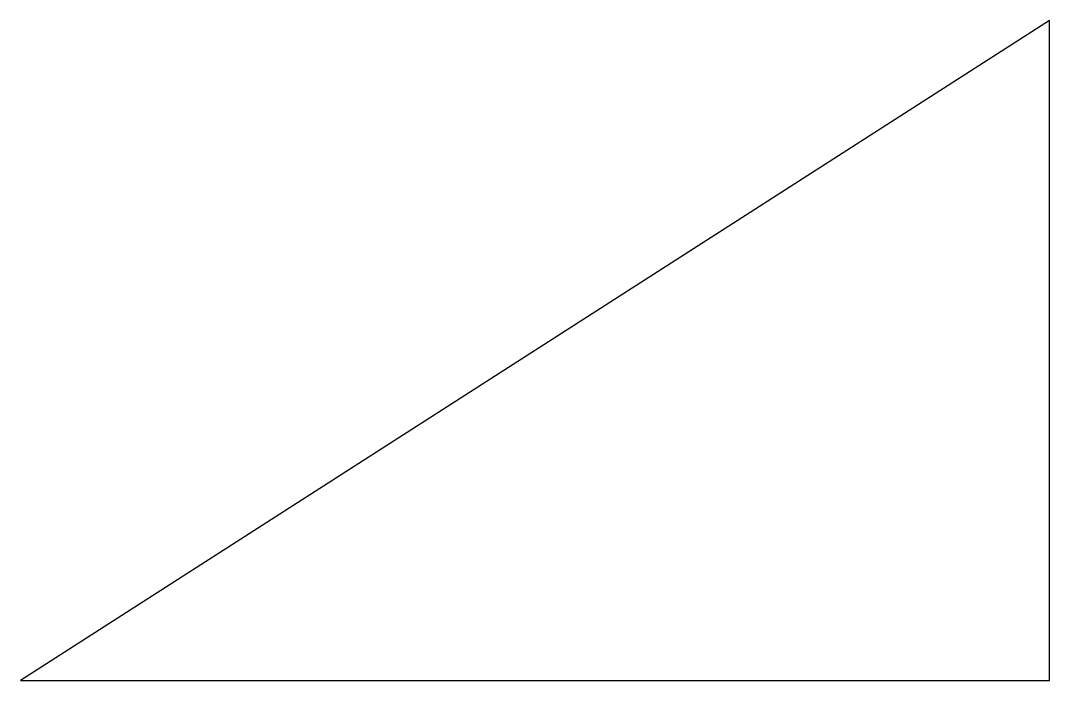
# Model space of a CAD drawing. Header units: millimetres. Extents: x -83 to -5, y 40 to 90.
import ezdxf

# ---------------------------------------------------------------- set-up
doc = ezdxf.new("R2010")
doc.units = ezdxf.units.MM
doc.layers.get('0').update_dxf_attribs({"linetype": 'CONTINUOUS'})

msp = doc.modelspace()

# ---------------------------------------------------------------- linework, layer by layer
msp.add_lwpolyline([(-83, 40), (-5, 40), (-5, 90)], close=True)

doc.saveas('drawing.dxf')
